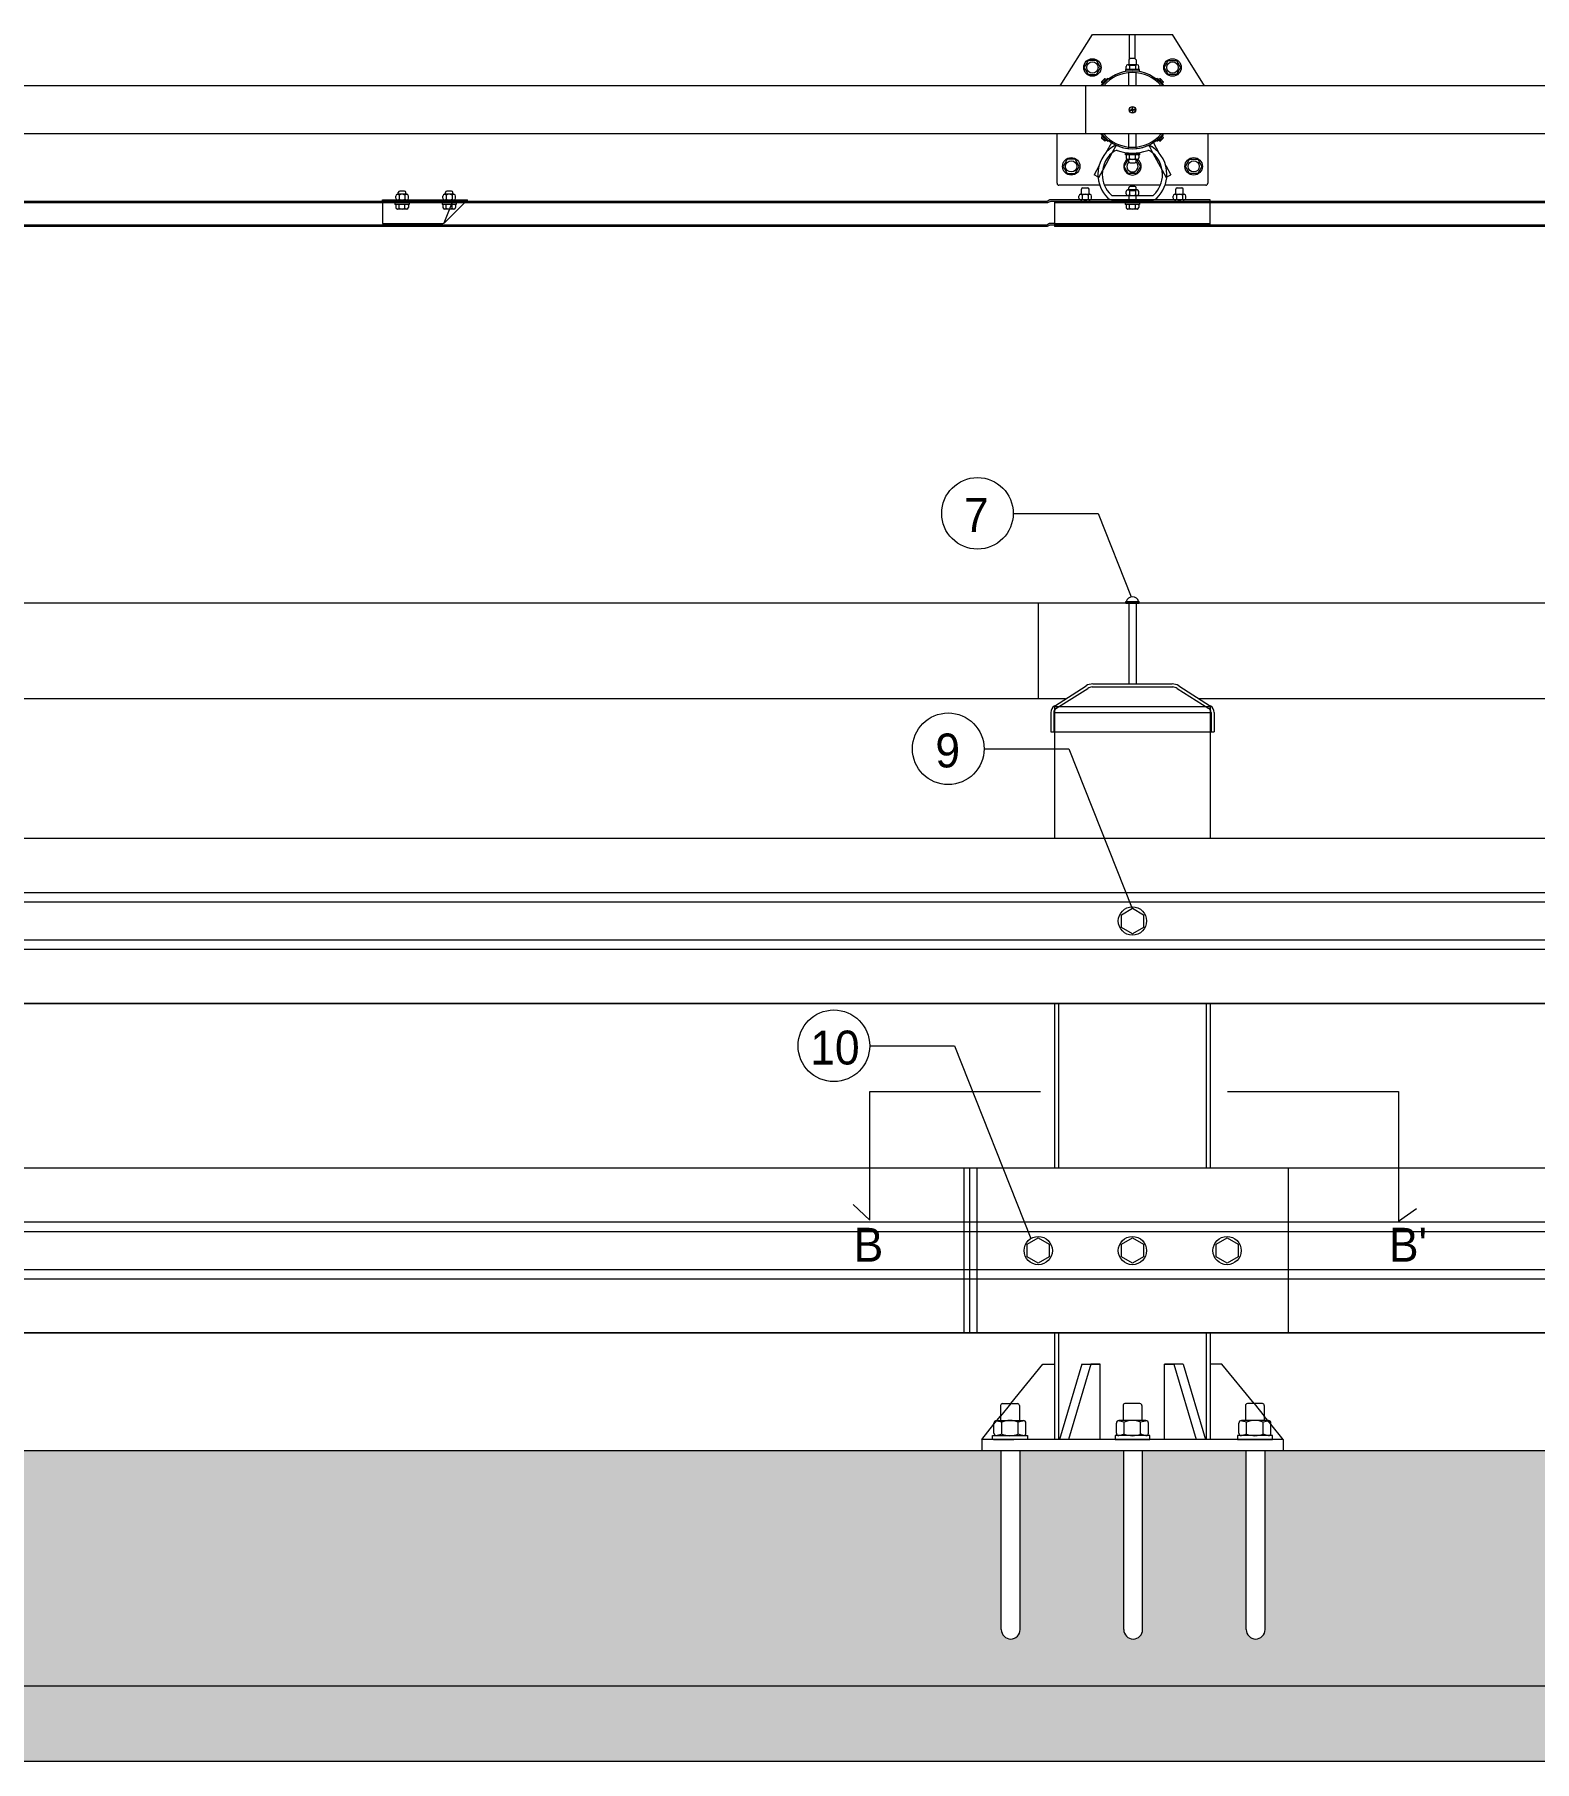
# Model space of a CAD drawing. Header units: millimetres. Extents: x 52484 to 62576, y 42216 to 49344.
# Drawn here: x 55668 to 57260, y 45560 to 47394 of the extents above; entities that cross this region are included whole.
import ezdxf

# ---------------------------------------------------------------- set-up
doc = ezdxf.new("R2010")
doc.units = ezdxf.units.MM
doc.header["$MEASUREMENT"] = 0
doc.layers.get('0').update_dxf_attribs({"lineweight": 13})
doc.layers.add('CS-TABL-TEX2', color=7, linetype='Continuous')
for name, color, linetype, lineweight in [('레일보강판', 7, 'Continuous', 13), ('숨은선', 252, 'Continuous', 9), ('지시선', 1, 'Continuous', 9)]:
    doc.layers.add(name, color=color, linetype=linetype, lineweight=lineweight)
doc.styles.add('T25', font='')
doc.styles.get('T25').set_extended_font_data('Dotum')

msp = doc.modelspace()

# ---------------------------------------------------------------- hatches: boundary and pattern name
at = {"layer": '숨은선'}
h = msp.add_hatch(dxfattribs=at)
h.set_pattern_fill('AR-CONC', color=256, scale=30, style=0)
h.set_pattern_definition([(50, (984.88, 24472.34), (215.17805, -18.82564), [22.5, -247.5]), (355, (984.88, 24472.34), (-41.6254, 225.65764), [18, -198]), (100.45144, (1002.82, 24470.77), (173.55265, 206.832), [19.12206, -210.3426]), (46.1842, (984.88, 24532.34), (320.1724, -49.6558), [33.75, -371.25]), (96.63564, (1011.57, 24528.2), (280.3986, 292.2356), [28.6831, -315.5141]), (351.18416, (984.9, 24532.34), (280.3986, 292.2356), [27, -297]), (21, (1014.88, 24517.34), (179.0721, -120.78567), [22.5, -247.5]), (326, (1014.88, 24517.34), (72.9946, 217.545), [18, -198]), (71.45144, (1029.8, 24507.27), (252.0667, 96.75935), [19.12206, -210.3426]), (37.5, (984.885, 24472.34), (3.64796, 99.86816), [0, -195.6, 0, -201, 0, -198.75]), (7.5, (984.88, 24472.34), (78.92086, 118.32351), [0, -114.6, 0, -191.1, 0, -75.75]), (327.5, (917.985, 24472.34), (160.14673, -6.76646), [0, -75, 0, -234, 0, -310.5]), (317.5, (887.98, 24472.34), (174.95585, 30.0315), [0, -97.5, 0, -155.4, 0, -220.5])])
edge = h.paths.add_edge_path()
edge.add_line((56356.5, 45889.8), (53974.4, 45889.8))
edge.add_line((53974.4, 45889.8), (53974.4, 45699.8))
edge.add_arc((53964.4, 45699.8), 10, 180, 360, ccw=False)
edge.add_line((53954.4, 45699.8), (53954.4, 45889.8))
edge.add_line((53954.4, 45889.8), (53844.4, 45889.8))
edge.add_line((53844.4, 45889.8), (53844.4, 45699.8))
edge.add_arc((53834.4, 45699.8), 10, 180, 360, ccw=False)
edge.add_line((53824.4, 45699.8), (53824.4, 45889.8))
edge.add_line((53824.4, 45889.8), (53714.4, 45889.8))
edge.add_line((53714.4, 45889.8), (53714.4, 45699.8))
edge.add_arc((53704.4, 45699.8), 10, 180, 360, ccw=False)
edge.add_line((53694.4, 45699.8), (53694.4, 45889.8))
edge.add_line((53694.4, 45889.8), (53484, 45889.8))
edge.add_line((53484, 45889.8), (53484, 45639.8))
edge.add_line((53484, 45639.8), (56356.5, 45639.8))
edge.add_line((56356.5, 45639.8), (56356.5, 45889.8))
edge = h.paths.add_edge_path()
edge.add_line((56694.4, 45889.8), (56356.5, 45889.8))
edge.add_line((56356.5, 45889.8), (56356.5, 45639.8))
edge.add_line((56356.5, 45639.8), (60534.5, 45639.8))
edge.add_line((60534.5, 45639.8), (60534.5, 45889.8))
edge.add_line((60534.5, 45889.8), (56974.4, 45889.8))
edge.add_line((56974.4, 45889.8), (56974.4, 45699.8))
edge.add_arc((56964.4, 45699.8), 10, 180, 360, ccw=False)
edge.add_line((56954.4, 45699.8), (56954.4, 45889.8))
edge.add_line((56954.4, 45889.8), (56844.4, 45889.8))
edge.add_line((56844.4, 45889.8), (56844.4, 45699.8))
edge.add_arc((56834.4, 45699.8), 10, 180, 360, ccw=False)
edge.add_line((56824.4, 45699.8), (56824.4, 45889.8))
edge.add_line((56824.4, 45889.8), (56714.4, 45889.8))
edge.add_line((56714.4, 45889.8), (56714.4, 45699.8))
edge.add_arc((56704.4, 45699.8), 10, 180, 360, ccw=False)
edge.add_line((56694.4, 45699.8), (56694.4, 45889.8))
h = msp.add_hatch(dxfattribs=at)
h.set_pattern_fill('ANSI36', color=256, scale=150, style=0)
h.set_pattern_definition([(45, (984.885, 24472.338), (9.943689, 36.4601934), [46.875, -9.375, 0, -9.375])])
h.paths.add_polyline_path([(60534.5, 45639.8), (56356.5, 45639.8), (56356.5, 45559.8), (60534.5, 45559.8)])
h.paths.add_polyline_path([(53484, 45639.8), (53484, 45559.8), (56356.5, 45559.8), (56356.5, 45639.8)])

# ---------------------------------------------------------------- linework, layer by layer
at = {"color": 7}
for p, q in [((56756.9, 47339.1, 0), (56791.1, 47393.7, 0)), ((56791.1, 47393.7, 0), (56876.1, 47393.7, 0)), ((56830.6, 47367.8, 0), (56830.6, 47393.7, 0)), ((56830.6, 47393.7, 0), (56836.6, 47393.7, 0)), ((56836.6, 47367.8, 0), (56836.6, 47393.7, 0)), ((56910.2, 47339.1, 0), (56876.1, 47393.7, 0)), ((56786.7, 47366.2, 0), (56782.4, 47358.7, 0)), ((56782.4, 47358.7, 0), (56786.7, 47351.2, 0)), ((56795.4, 47366.2, 0), (56786.7, 47366.2, 0)), ((56799.7, 47358.7, 0), (56795.4, 47366.2, 0)), ((56795.4, 47351.2, 0), (56799.7, 47358.7, 0)), ((56841.1, 47356.5, 0), (56826.1, 47356.5, 0)), ((56826.1, 47356.5, 0), (56826.1, 47355, 0)), ((56826.1, 47355, 0), (56841.1, 47355, 0)), ((56826.9, 47357.3, 0), (56826.9, 47359.7, 0)), ((56838.6, 47361.5, 0), (56828.7, 47361.5, 0)), ((56829.6, 47366.8, 0), (56831.1, 47368.3, 0)), ((56829.6, 47366.8, 0), (56829.6, 47361.5, 0)), ((56829.6, 47354.8, 0), (56829.6, 47355, 0)), ((56829.6, 47339.1, 0), (56829.6, 47353.2, 0)), ((56830.6, 47361.2, 0), (56836.6, 47361.2, 0)), ((56830.6, 47360.6, 0), (56830.6, 47356.5, 0)), ((56830.6, 47355, 0), (56836.6, 47355, 0)), ((56836.1, 47368.3, 0), (56831.1, 47368.3, 0)), ((56837.6, 47366.8, 0), (56836.1, 47368.3, 0)), ((56836.7, 47360.6, 0), (56836.7, 47356.5, 0)), ((56837.6, 47366.8, 0), (56837.6, 47361.5, 0)), ((56837.6, 47354.8, 0), (56837.6, 47355, 0)), ((56837.6, 47339.1, 0), (56837.6, 47353.2, 0)), ((56840.4, 47357.3, 0), (56840.4, 47359.7, 0)), ((56841.1, 47355, 0), (56841.1, 47356.5, 0)), ((56867.4, 47358.7, 0), (56871.7, 47366.2, 0)), ((56871.7, 47351.2, 0), (56867.4, 47358.7, 0)), ((56871.7, 47366.2, 0), (56880.4, 47366.2, 0)), ((56880.4, 47366.2, 0), (56884.7, 47358.7, 0)), ((56884.7, 47358.7, 0), (56880.4, 47351.2, 0)), ((56786.7, 47351.2, 0), (56795.4, 47351.2, 0)), ((56800.4, 47340, 0), (56801.2, 47339.4, 0)), ((56800.9, 47343.6, 0), (56803.8, 47346.6, 0)), ((56801.8, 47341.8, 0), (56800.9, 47342.8, 0)), ((56801.8, 47341.8, 0), (56805.7, 47345.6, 0)), ((56802.9, 47342.8, 0), (56801.8, 47344, 0)), ((56804.6, 47344.5, 0), (56803.5, 47345.7, 0)), ((56805.7, 47345.6, 0), (56804.7, 47346.6, 0)), ((56807.6, 47347, 0), (56808.2, 47346.2, 0)), ((56859.6, 47347, 0), (56859, 47346.2, 0)), ((56861.5, 47345.6, 0), (56862.5, 47346.6, 0)), ((56865.3, 47341.8, 0), (56861.5, 47345.6, 0)), ((56862.5, 47344.5, 0), (56863.7, 47345.7, 0)), ((56866.3, 47343.6, 0), (56863.3, 47346.6, 0)), ((56864.2, 47342.8, 0), (56865.4, 47344, 0)), ((56865.3, 47341.8, 0), (56866.3, 47342.8, 0)), ((56866.7, 47340, 0), (56865.9, 47339.4, 0)), ((56880.4, 47351.2, 0), (56871.7, 47351.2, 0)), ((56753.6, 47235.7, 0), (56753.6, 47288.3, 0)), ((56800.4, 47287.4, 0), (56801.2, 47288, 0)), ((56801.8, 47285.6, 0), (56800.9, 47284.6, 0)), ((56800.9, 47283.7, 0), (56803.8, 47280.8, 0)), ((56801.8, 47285.6, 0), (56805.7, 47281.8, 0)), ((56802.9, 47284.5, 0), (56801.8, 47283.4, 0)), ((56804.6, 47282.8, 0), (56803.5, 47281.7, 0)), ((56805.7, 47281.8, 0), (56804.7, 47280.8, 0)), ((56811.3, 47278.8, 0), (56805.5, 47268.2, 0)), ((56807.6, 47280.3, 0), (56808.2, 47281.1, 0)), ((56829.6, 47274.2, 0), (56829.6, 47288.3, 0)), ((56837.6, 47274.2, 0), (56837.6, 47288.3, 0)), ((56855.9, 47278.8, 0), (56861.6, 47268.2, 0)), ((56859.6, 47280.3, 0), (56859, 47281.1, 0)), ((56865.3, 47285.6, 0), (56861.5, 47281.8, 0)), ((56861.5, 47281.8, 0), (56862.5, 47280.8, 0)), ((56862.5, 47282.8, 0), (56863.7, 47281.7, 0)), ((56866.3, 47283.7, 0), (56863.3, 47280.8, 0)), ((56864.2, 47284.5, 0), (56865.4, 47283.4, 0)), ((56865.3, 47285.6, 0), (56866.3, 47284.6, 0)), ((56866.7, 47287.4, 0), (56865.9, 47288, 0)), ((56913.6, 47288.3, 0), (56913.6, 47235.7, 0)), ((56764.2, 47261.2, 0), (56759.9, 47253.7, 0)), ((56772.9, 47261.2, 0), (56764.2, 47261.2, 0)), ((56777.2, 47253.7, 0), (56772.9, 47261.2, 0)), ((56811.8, 47267.7, 0), (56802, 47249.7, 0)), ((56816.3, 47276.2, 0), (56815.9, 47275.5, 0)), ((56824.9, 47253.7, 0), (56829.2, 47261.1, 0)), ((56826.1, 47267.6, 0), (56841.1, 47267.6, 0)), ((56826.1, 47266.1, 0), (56826.1, 47267.6, 0)), ((56841.1, 47266.1, 0), (56826.1, 47266.1, 0)), ((56826.9, 47265.3, 0), (56826.9, 47262.9, 0)), ((56838.6, 47261.1, 0), (56828.7, 47261.1, 0)), ((56829.6, 47267.6, 0), (56829.6, 47267.8, 0)), ((56829.6, 47258.6, 0), (56829.6, 47261.1, 0)), ((56830.6, 47262, 0), (56830.6, 47266.1, 0)), ((56836.7, 47262, 0), (56836.7, 47266.1, 0)), ((56837.6, 47267.6, 0), (56837.6, 47267.8, 0)), ((56837.6, 47258.6, 0), (56837.6, 47261.1, 0)), ((56837.9, 47261.1, 0), (56842.2, 47253.7, 0)), ((56840.4, 47265.3, 0), (56840.4, 47262.9, 0)), ((56841.1, 47267.6, 0), (56841.1, 47266.1, 0)), ((56850.8, 47276.2, 0), (56851.2, 47275.5, 0)), ((56855.4, 47267.7, 0), (56865.2, 47249.7, 0)), ((56889.9, 47253.7, 0), (56894.2, 47261.2, 0)), ((56894.2, 47261.2, 0), (56902.9, 47261.2, 0)), ((56902.9, 47261.2, 0), (56907.2, 47253.7, 0)), ((56759.9, 47253.7, 0), (56764.2, 47246.2, 0)), ((56764.2, 47246.2, 0), (56772.9, 47246.2, 0)), ((56772.9, 47246.2, 0), (56777.2, 47253.7, 0)), ((56798.2, 47254.6, 0), (56792.8, 47244.8, 0)), ((56797, 47242.5, 0), (56792.8, 47244.8, 0)), ((56829.2, 47246.2, 0), (56824.9, 47253.7, 0)), ((56837.9, 47246.2, 0), (56829.2, 47246.2, 0)), ((56829.6, 47258.6, 0), (56831.1, 47257.1, 0)), ((56836.1, 47257.1, 0), (56831.1, 47257.1, 0)), ((56837.6, 47258.6, 0), (56836.1, 47257.1, 0)), ((56842.2, 47253.7, 0), (56837.9, 47246.2, 0)), ((56869, 47254.6, 0), (56874.3, 47244.8, 0)), ((56870.2, 47242.5, 0), (56874.3, 47244.8, 0)), ((56894.2, 47246.2, 0), (56889.9, 47253.7, 0)), ((56902.9, 47246.2, 0), (56894.2, 47246.2, 0)), ((56907.2, 47253.7, 0), (56902.9, 47246.2, 0)), ((56063.3, 47224, 0), (56053.4, 47224, 0)), ((56054.3, 47224, 0), (56054.3, 47226, 0)), ((56055.3, 47223.1, 0), (56055.3, 47218.8, 0)), ((56060.8, 47227.5, 0), (56055.8, 47227.5, 0)), ((56061.4, 47223.1, 0), (56061.4, 47218.8, 0)), ((56062.3, 47224, 0), (56062.3, 47226, 0)), ((56113.3, 47224, 0), (56103.4, 47224, 0)), ((56104.3, 47224, 0), (56104.3, 47226, 0)), ((56105.3, 47223.1, 0), (56105.3, 47218.8, 0)), ((56110.8, 47227.5, 0), (56105.8, 47227.5, 0)), ((56111.4, 47223.1, 0), (56111.4, 47218.8, 0)), ((56112.3, 47224, 0), (56112.3, 47226, 0)), ((56798.8, 47233.7, 0), (56755.6, 47233.7, 0)), ((56863.2, 47233.7, 0), (56803.9, 47233.7, 0)), ((56826.8, 47224.5, 0), (56826.8, 47226.9, 0)), ((56838.5, 47228.7, 0), (56828.6, 47228.7, 0)), ((56829.6, 47228.7, 0), (56829.6, 47230.8, 0)), ((56830.5, 47228.2, 0), (56836.5, 47228.2, 0)), ((56830.5, 47227.8, 0), (56830.5, 47223.6, 0)), ((56836.1, 47232.3, 0), (56831.1, 47232.3, 0)), ((56836.7, 47227.8, 0), (56836.7, 47223.6, 0)), ((56837.6, 47228.7, 0), (56837.6, 47230.8, 0)), ((56840.3, 47224.5, 0), (56840.3, 47226.9, 0)), ((56911.6, 47233.7, 0), (56868.3, 47233.7, 0)), ((56051.6, 47219.8, 0), (56051.6, 47222.2, 0)), ((56065.1, 47219.8, 0), (56065.1, 47222.2, 0)), ((56101.6, 47219.8, 0), (56101.6, 47222.2, 0)), ((56115.1, 47219.8, 0), (56115.1, 47222.2, 0))]:
    msp.add_line(p, q, dxfattribs=at)
for p, q in [((59884.7, 47339.1, 0), (53782.5, 47339.1, 0)), ((56783.6, 47339.1, 0), (56783.6, 47288.3, 0)), ((59884.7, 47288.3, 0), (53782.5, 47288.3, 0)), ((56778.6, 47224, 0), (56788.5, 47224, 0)), ((56779.5, 47224, 0), (56779.5, 47229.3, 0)), ((56780.4, 47223.1, 0), (56780.4, 47218.8, 0)), ((56781, 47230.8, 0), (56786, 47230.8, 0)), ((56786.6, 47223.1, 0), (56786.6, 47218.8, 0)), ((56787.5, 47224, 0), (56787.5, 47229.3, 0)), ((56878.6, 47224, 0), (56888.5, 47224, 0)), ((56879.5, 47224, 0), (56879.5, 47229.3, 0)), ((56880.4, 47223.1, 0), (56880.4, 47218.8, 0)), ((56881, 47230.8, 0), (56886, 47230.8, 0)), ((56886.6, 47223.1, 0), (56886.6, 47218.8, 0)), ((56887.5, 47224, 0), (56887.5, 47229.3, 0)), ((56743, 47216.4, 0), (53924, 47216.4, 0)), ((56037.7, 47218, 0), (56127.7, 47218, 0)), ((56037.7, 47216.4, 0), (56037.7, 47218, 0)), ((56037.7, 47216.4, 0), (56127.7, 47216.4, 0)), ((56127.7, 47216.4, 0), (56127.7, 47218, 0)), ((56746, 47218, 0), (56743, 47216.4, 0)), ((56916, 47218, 0), (56746, 47218, 0)), ((59743, 47216.4, 0), (56751, 47216.4, 0)), ((56751, 47216.4, 0), (56751, 47189.8, 0)), ((56776.8, 47219.8, 0), (56776.8, 47222.2, 0)), ((56790.3, 47219.8, 0), (56790.3, 47222.2, 0)), ((56812.6, 47222.7, 0), (56854.5, 47222.7, 0)), ((56812.6, 47218, 0), (56854.5, 47218, 0)), ((56876.8, 47219.8, 0), (56876.8, 47222.2, 0)), ((56890.3, 47219.8, 0), (56890.3, 47222.2, 0)), ((56916, 47216.4, 0), (56916, 47218, 0)), ((56743, 47189.8, 0), (53924, 47189.8, 0)), ((56746, 47191.4, 0), (56743, 47189.8, 0)), ((56751, 47191.4, 0), (56746, 47191.4, 0)), ((59743, 47189.8, 0), (56751, 47189.8, 0)), ((60534.5, 46789.8, 0), (53731.3, 46789.8, 0)), ((56733.6, 46789.8, 0), (56733.6, 46688.2, 0)), ((56750.7, 46680.6, 0), (56784.4, 46702, 0)), ((56791.5, 46704.1, 0), (56875.7, 46704.1, 0)), ((56882.8, 46702, 0), (56916.5, 46680.6, 0)), ((56762.6, 46688.2, 0), (53904.6, 46688.2, 0)), ((56746.9, 46673.7, 0), (56746.9, 46653.2, 0)), ((60534.5, 46688.2, 0), (56904.6, 46688.2, 0)), ((56920.3, 46673.7, 0), (56920.3, 46653.2, 0)), ((56751, 46669.8, 0), (56751, 46539.8, 0)), ((56916.2, 46669.8, 0), (56916.2, 46539.8, 0)), ((56746.9, 46653.2, 0), (56920.3, 46653.2, 0)), ((56916.2, 46651.7, 0), (56916.2, 46539.8, 0)), ((56751, 46613, 0), (56751, 46539.8, 0)), ((60506.8, 46539.8, 0), (53748.6, 46539.8, 0)), ((56821.9, 46459, 0), (56833.6, 46465.8, 0)), ((56821.9, 46445.5, 0), (56821.9, 46459, 0)), ((56833.6, 46465.8, 0), (56845.3, 46459, 0)), ((56845.3, 46459, 0), (56845.3, 46445.5, 0)), ((56833.6, 46438.8, 0), (56821.9, 46445.5, 0)), ((56845.3, 46445.5, 0), (56833.6, 46438.8, 0)), ((60550.4, 46364.8, 0), (53763.7, 46364.8, 0)), ((56751, 46364.8, 0), (56751, 46189.8, 0)), ((56916.2, 46364.8, 0), (56916.2, 46189.8, 0)), ((60496.8, 46189.8, 0), (53748.6, 46189.8, 0)), ((56654.6, 46189.8, 0), (56654.6, 46014.8, 0)), ((56660.6, 46189.8, 0), (56660.6, 46014.8, 0)), ((56668.6, 46189.8, 0), (56668.6, 46014.8, 0)), ((56721.9, 46109, 0), (56733.6, 46115.8, 0)), ((56721.9, 46095.5, 0), (56721.9, 46109, 0)), ((56733.6, 46115.8, 0), (56745.3, 46109, 0)), ((56745.3, 46109, 0), (56745.3, 46095.5, 0)), ((56821.9, 46109, 0), (56833.6, 46115.8, 0)), ((56821.9, 46095.5, 0), (56821.9, 46109, 0)), ((56833.6, 46115.8, 0), (56845.3, 46109, 0)), ((56845.3, 46109, 0), (56845.3, 46095.5, 0)), ((56922.3, 46109, 0), (56934, 46115.8, 0)), ((56922.3, 46109, 0), (56934, 46115.8, 0)), ((56922.3, 46095.5, 0), (56922.3, 46109, 0)), ((56922.3, 46095.5, 0), (56922.3, 46109, 0)), ((56934, 46115.8, 0), (56945.7, 46109, 0)), ((56934, 46115.8, 0), (56945.7, 46109, 0)), ((56945.7, 46109, 0), (56945.7, 46095.5, 0)), ((56945.7, 46109, 0), (56945.7, 46095.5, 0)), ((56733.6, 46088.8, 0), (56721.9, 46095.5, 0)), ((56745.3, 46095.5, 0), (56733.6, 46088.8, 0)), ((56833.6, 46088.8, 0), (56821.9, 46095.5, 0)), ((56845.3, 46095.5, 0), (56833.6, 46088.8, 0)), ((56934, 46088.8, 0), (56922.3, 46095.5, 0)), ((56934, 46088.8, 0), (56922.3, 46095.5, 0)), ((56945.7, 46095.5, 0), (56934, 46088.8, 0)), ((56945.7, 46095.5, 0), (56934, 46088.8, 0)), ((60534.5, 46014.8, 0), (53763.7, 46014.8, 0)), ((56751, 46014.8, 0), (56751, 45901.8, 0)), ((56916.2, 46014.8, 0), (56916.2, 45901.8, 0)), ((56704.5, 45939.8, 0), (56738.6, 45981.8, 0)), ((56738.6, 45981.8, 0), (56750.8, 45981.8, 0)), ((56779.8, 45981.8, 0), (56756.1, 45901.8, 0)), ((56789.5, 45981.8, 0), (56765.9, 45901.8, 0)), ((56779.8, 45981.8, 0), (56799.5, 45981.8, 0)), ((56799.5, 45981.8, 0), (56789.5, 45981.8, 0)), ((56799.5, 45901.8, 0), (56799.5, 45981.8, 0)), ((56867.7, 45901.8, 0), (56867.7, 45981.8, 0)), ((56887.4, 45981.8, 0), (56867.7, 45981.8, 0)), ((56867.7, 45981.8, 0), (56877.7, 45981.8, 0)), ((56877.7, 45981.8, 0), (56901.3, 45901.8, 0)), ((56887.4, 45981.8, 0), (56911, 45901.8, 0)), ((56928.6, 45981.8, 0), (56916.4, 45981.8, 0)), ((56962.7, 45939.8, 0), (56928.6, 45981.8, 0)), ((56695.6, 45939.8, 0), (56711.6, 45939.8, 0)), ((56841.6, 45939.8, 0), (56825.6, 45939.8, 0)), ((56971.6, 45939.8, 0), (56955.6, 45939.8, 0)), ((56689.3, 45921.8, 0), (56717.9, 45921.8, 0)), ((56689.8, 45921.8, 0), (56693.6, 45926.4, 0)), ((56693.6, 45937.8, 0), (56693.6, 45921.8, 0)), ((56713.6, 45937.8, 0), (56713.6, 45921.8, 0)), ((56847.9, 45921.8, 0), (56819.3, 45921.8, 0)), ((56823.6, 45937.8, 0), (56823.6, 45921.8, 0)), ((56843.6, 45937.8, 0), (56843.6, 45921.8, 0)), ((56977.9, 45921.8, 0), (56949.3, 45921.8, 0)), ((56953.6, 45937.8, 0), (56953.6, 45921.8, 0)), ((56973.6, 45937.8, 0), (56973.6, 45921.8, 0)), ((56977.3, 45921.8, 0), (56973.6, 45926.4, 0)), ((56673.6, 45901.8, 0), (56686.6, 45917.8, 0)), ((56685.1, 45905.8, 0), (56722.1, 45905.8, 0)), ((56685.1, 45901.8, 0), (56685.1, 45905.8, 0)), ((56686.6, 45908.5, 0), (56686.6, 45919.1, 0)), ((56694.8, 45907.6, 0), (56694.8, 45920, 0)), ((56712.3, 45907.6, 0), (56712.3, 45920, 0)), ((56720.6, 45908.5, 0), (56720.6, 45919.1, 0)), ((56722.1, 45905.8, 0), (56722.1, 45901.8, 0)), ((56852.1, 45905.8, 0), (56815.1, 45905.8, 0)), ((56815.1, 45905.8, 0), (56815.1, 45901.8, 0)), ((56816.6, 45908.5, 0), (56816.6, 45919.1, 0)), ((56824.8, 45907.6, 0), (56824.8, 45920, 0)), ((56842.3, 45907.6, 0), (56842.3, 45920, 0)), ((56850.6, 45908.5, 0), (56850.6, 45919.1, 0)), ((56852.1, 45901.8, 0), (56852.1, 45905.8, 0)), ((56982.1, 45905.8, 0), (56945.1, 45905.8, 0)), ((56945.1, 45905.8, 0), (56945.1, 45901.8, 0)), ((56946.6, 45908.5, 0), (56946.6, 45919.1, 0)), ((56954.8, 45907.6, 0), (56954.8, 45920, 0)), ((56972.3, 45907.6, 0), (56972.3, 45920, 0)), ((56980.6, 45908.5, 0), (56980.6, 45919.1, 0)), ((56993.6, 45901.8, 0), (56980.6, 45917.8, 0)), ((56982.1, 45901.8, 0), (56982.1, 45905.8, 0)), ((60534.5, 45889.8, 0), (53484, 45889.8, 0)), ((56993.6, 45901.8, 0), (56673.6, 45901.8, 0)), ((56673.6, 45901.8, 0), (56673.6, 45889.8, 0)), ((56722.1, 45901.8, 0), (56685.1, 45901.8, 0)), ((56686.2, 45901.8, 0), (56707.8, 45901.8, 0)), ((56686.2, 45901.8, 0), (56707.8, 45901.8, 0)), ((56686.2, 45901.8, 0), (56707.8, 45901.8, 0)), ((56694.4, 45699.8, 0), (56694.4, 45889.8, 0)), ((56714.4, 45699.8, 0), (56714.4, 45889.8, 0)), ((56815.1, 45901.8, 0), (56852.1, 45901.8, 0)), ((56824.4, 45699.8, 0), (56824.4, 45889.8, 0)), ((56851, 45901.8, 0), (56829.4, 45901.8, 0)), ((56851, 45901.8, 0), (56829.4, 45901.8, 0)), ((56851, 45901.8, 0), (56829.4, 45901.8, 0)), ((56844.4, 45699.8, 0), (56844.4, 45889.8, 0)), ((56945.1, 45901.8, 0), (56982.1, 45901.8, 0)), ((56954.4, 45699.8, 0), (56954.4, 45889.8, 0)), ((56981, 45901.8, 0), (56959.4, 45901.8, 0)), ((56981, 45901.8, 0), (56959.4, 45901.8, 0)), ((56981, 45901.8, 0), (56959.4, 45901.8, 0)), ((56974.4, 45699.8, 0), (56974.4, 45889.8, 0)), ((56993.6, 45901.8, 0), (56993.6, 45889.8, 0)), ((60534.5, 45639.8, 0), (53484, 45639.8, 0)), ((60534.5, 45559.8, 0), (53484, 45559.8, 0))]:
    msp.add_line(p, q)
at = {"linetype": 'ByBlock'}
for p, q in [((56833.5, 47315, 0), (56833.5, 47317, 0)), ((56833.7, 47315, 0), (56833.7, 47317, 0)), ((56830.3, 47313.8, 0), (56832.2, 47313.8, 0)), ((56830.3, 47313.5, 0), (56832.2, 47313.5, 0)), ((56833.5, 47312.3, 0), (56833.5, 47310.4, 0)), ((56833.7, 47312.3, 0), (56833.7, 47310.4, 0)), ((56836.9, 47313.8, 0), (56834.9, 47313.8, 0)), ((56836.9, 47313.5, 0), (56834.9, 47313.5, 0))]:
    msp.add_line(p, q, dxfattribs=at)
at = {"color": 251}
for p, q in [((56815.9, 47275.5, 0), (56811.8, 47267.7, 0)), ((56851.2, 47275.5, 0), (56855.4, 47267.7, 0)), ((56797, 47242.5, 0), (56797.8, 47242, 0)), ((56797.8, 47242, 0), (56802, 47249.7, 0)), ((56865.2, 47249.7, 0), (56869.3, 47242, 0)), ((56870.2, 47242.5, 0), (56869.3, 47242, 0))]:
    msp.add_line(p, q, dxfattribs=at)
at = {"color": 8}
for p, q in [((56037.7, 47216.4, 0), (56037.7, 47193, 0)), ((56112.7, 47218, 0), (56102.8, 47193.2, 0)), ((56103.4, 47193.7, 0), (56126.1, 47216.4, 0)), ((56037.7, 47193, 0), (56101.6, 47193, 0))]:
    msp.add_line(p, q, dxfattribs=at)
at = {"color": 7}
for centre, radius in [((56791.1, 47358.7, 0), 9.25), ((56791.1, 47358.7, 0), 6), ((56876.1, 47358.7, 0), 9.25), ((56876.1, 47358.7, 0), 6), ((56768.6, 47253.7, 0), 9.25), ((56768.6, 47253.7, 0), 6), ((56898.6, 47253.7, 0), 9.25), ((56898.6, 47253.7, 0), 6)]:
    msp.add_circle(centre, radius, dxfattribs=at)
for centre, radius in [((56833.6, 47313.7, 0), 3.5), ((56833.6, 47313.7, 0), 3.31), ((56833.6, 46452.3, 0), 15), ((56733.6, 46102.3, 0), 15), ((56833.6, 46102.3, 0), 15), ((56934, 46102.3, 0), 15)]:
    msp.add_circle(centre, radius)
for centre, radius, start, end in [((56833.6, 47313.7, 0), 41.3, 37.9528, 142.0472), ((56833.6, 47313.7, 0), 39.7, 39.7768, 140.2232), ((56828.7, 47359.7, 0), 1.8, 90, 180), ((56828.7, 47357.3, 0), 1.8, 180, 206.3886), ((56828.1, 47357.7, 0), 3.75, 50.0886, 85.3485), ((56833.6, 47355.6, 0), 5.91, 58.4504, 121.5496), ((56839.1, 47357.7, 0), 3.75, 95.293, 129.9114), ((56838.6, 47359.7, 0), 1.8, 0, 90), ((56838.6, 47357.3, 0), 1.8, 333.6114, 0), ((56833.6, 47313.7, 0), 42.3, 127.9626, 141.5434), ((56803.3, 47339.8, 0), 4.38, 109.8191, 125.4443), ((56801.3, 47343.2, 0), 0.6, 134.7627, 224.7627), ((56803.8, 47343.7, 0), 2, 97.8928, 171.6326), ((56807.6, 47344.1, 0), 4.38, 144.0812, 159.7063), ((56804.3, 47346.1, 0), 0.6, 44.7627, 134.7627), ((56833.6, 47313.7, 0), 42.3, 38.4566, 52.0374), ((56862.9, 47346.1, 0), 0.6, 45.2373, 135.2373), ((56859.6, 47344.1, 0), 4.38, 20.2937, 35.9188), ((56863.4, 47343.7, 0), 2, 8.3674, 82.1072), ((56863.9, 47339.8, 0), 4.38, 54.5557, 70.1809), ((56865.9, 47343.2, 0), 0.6, 315.2373, 45.2373), ((56833.6, 47313.7, 0), 42.3, 218.4566, 232.0374), ((56801.3, 47284.2, 0), 0.6, 135.2373, 225.2373), ((56803.3, 47287.5, 0), 4.38, 234.5557, 250.1809), ((56833.6, 47313.7, 0), 41.3, 217.9528, 322.0472), ((56803.8, 47283.7, 0), 2, 188.3674, 262.1072), ((56833.6, 47313.7, 0), 39.7, 219.7768, 320.2232), ((56807.6, 47283.2, 0), 4.38, 200.2937, 215.9188), ((56804.3, 47281.2, 0), 0.6, 225.2373, 315.2373), ((56833.6, 47313.7, 0), 42.3, 307.9626, 321.5434), ((56862.9, 47281.2, 0), 0.6, 224.7627, 314.7627), ((56859.6, 47283.2, 0), 4.38, 324.0812, 339.7063), ((56863.4, 47283.7, 0), 2, 277.8928, 351.6326), ((56863.9, 47287.5, 0), 4.38, 289.8191, 305.4443), ((56865.9, 47284.2, 0), 0.6, 314.7627, 44.7627), ((56833.6, 47253.7, 0), 9.25, 125.6647, 54.185), ((56828.7, 47265.3, 0), 1.8, 153.6114, 180), ((56828.7, 47262.9, 0), 1.8, 180, 270), ((56828.1, 47264.9, 0), 3.75, 274.6515, 309.9114), ((56833.6, 47267, 0), 5.91, 238.4504, 301.5496), ((56839.1, 47264.9, 0), 3.75, 230.0886, 264.707), ((56838.6, 47262.9, 0), 1.8, 270, 0), ((56838.6, 47265.3, 0), 1.8, 0, 26.3886), ((56833.6, 47253.7, 0), 6, 128.5718, 51.4283), ((56053.4, 47222.2, 0), 1.8, 90, 180), ((56052.8, 47220.2, 0), 3.75, 50.0886, 85.0279), ((56055.8, 47226, 0), 1.5, 90, 180), ((56058.3, 47218.1, 0), 5.91, 58.4504, 121.5496), ((56060.8, 47226, 0), 1.5, 0, 90), ((56063.8, 47220.2, 0), 3.75, 94.9721, 129.9114), ((56063.3, 47222.2, 0), 1.8, 0, 90), ((56103.4, 47222.2, 0), 1.8, 90, 180), ((56102.8, 47220.2, 0), 3.75, 50.0886, 85.0279), ((56105.8, 47226, 0), 1.5, 90, 180), ((56108.3, 47218.1, 0), 5.91, 58.4504, 121.5496), ((56110.8, 47226, 0), 1.5, 0, 90), ((56113.8, 47220.2, 0), 3.75, 94.9721, 129.9114), ((56113.3, 47222.2, 0), 1.8, 0, 90), ((56755.6, 47235.7, 0), 2, 180, 270), ((56828.6, 47226.9, 0), 1.8, 90, 180), ((56828.6, 47224.5, 0), 1.81, 179.9449, 262.4314), ((56828.1, 47225, 0), 3.75, 50.0886, 85.0279), ((56828, 47226.5, 0), 3.77, 275.3415, 310.1988), ((56831.1, 47230.8, 0), 1.5, 90, 180), ((56833.6, 47222.8, 0), 5.91, 58.4504, 121.5496), ((56833.6, 47228.6, 0), 5.91, 238.4504, 301.5496), ((56836.1, 47230.8, 0), 1.5, 0, 90), ((56839.1, 47225, 0), 3.75, 94.9721, 129.9114), ((56839.1, 47226.5, 0), 3.77, 229.8012, 264.6585), ((56838.5, 47226.9, 0), 1.8, 0, 90), ((56838.5, 47224.5, 0), 1.81, 277.5686, 0.0551), ((56911.6, 47235.7, 0), 2, 270, 0), ((56053.4, 47219.8, 0), 1.81, 179.9449, 262.4314), ((56052.8, 47221.7, 0), 3.77, 275.3415, 310.1988), ((56053.4, 47219.8, 0), 1.8, 269.3487, 270), ((56058.3, 47223.9, 0), 5.91, 238.4504, 301.5496), ((56063.9, 47221.7, 0), 3.77, 229.8012, 264.6585), ((56063.3, 47219.8, 0), 1.81, 277.5686, 0.0551), ((56103.4, 47219.8, 0), 1.81, 179.9449, 262.4314), ((56102.8, 47221.7, 0), 3.77, 275.3415, 310.1988), ((56103.4, 47219.8, 0), 1.8, 269.3487, 270), ((56108.3, 47223.9, 0), 5.91, 238.4504, 301.5496), ((56113.9, 47221.7, 0), 3.77, 229.8012, 264.6585), ((56113.3, 47219.8, 0), 1.81, 277.5686, 0.0551), ((56828.6, 47224.5, 0), 1.8, 269.3487, 270)]:
    msp.add_arc(centre, radius, start, end, dxfattribs=at)
at = {"linetype": 'ByBlock'}
for centre, start, end in [((56832.2, 47315, 0), 270, 0), ((56834.9, 47315, 0), 180, 270), ((56832.2, 47312.3, 0), 0, 90), ((56834.9, 47312.3, 0), 90, 180)]:
    msp.add_arc(centre, 1.22, start, end, dxfattribs=at)
for centre, radius, start, end in [((56831.8, 47245.2, 0), 35, 123.6447, 180), ((56831.8, 47245.2, 0), 30.2, 123.6447, 180), ((56816.5, 47268.2, 0), 7.25, 69.3811, 123.6447), ((56816.5, 47268.2, 0), 2.5, 69.3811, 123.6447), ((56833.6, 47313.7, 0), 46, 249.3811, 290.6189), ((56833.6, 47313.7, 0), 41.3, 249.3811, 290.6189), ((56850.7, 47268.2, 0), 7.25, 56.3553, 110.6189), ((56850.7, 47268.2, 0), 2.5, 56.3553, 110.6189), ((56835.3, 47245.2, 0), 30.2, 0, 56.3553), ((56835.3, 47245.2, 0), 34.9, 360, 56.3553), ((56831.8, 47245.2, 0), 34.9, 180, 226.0724), ((56831.8, 47245.2, 0), 30.2, 180, 226.0724), ((56835.3, 47245.2, 0), 30.2, 313.9276, 0), ((56835.3, 47245.2, 0), 34.9, 313.9276, 0), ((56778.6, 47222.2, 0), 1.8, 90, 180), ((56778, 47220.2, 0), 3.75, 50.0886, 85.0279), ((56781, 47229.3, 0), 1.5, 90, 180), ((56783.5, 47218.1, 0), 5.91, 58.4504, 121.5496), ((56786, 47229.3, 0), 1.5, 0, 90), ((56789, 47220.2, 0), 3.75, 94.9721, 129.9114), ((56788.5, 47222.2, 0), 1.8, 0, 90), ((56812.6, 47225.2, 0), 2.5, 226.0724, 270), ((56854.5, 47225.2, 0), 2.5, 270, 313.9276), ((56878.6, 47222.2, 0), 1.8, 90, 180), ((56878, 47220.2, 0), 3.75, 50.0886, 85.0279), ((56881, 47229.3, 0), 1.5, 90, 180), ((56883.5, 47218.1, 0), 5.91, 58.4504, 121.5496), ((56886, 47229.3, 0), 1.5, 0, 90), ((56889, 47220.2, 0), 3.75, 94.9721, 129.9114), ((56888.5, 47222.2, 0), 1.8, 0, 90), ((56778.6, 47219.8, 0), 1.81, 179.9449, 262.4314), ((56778, 47221.7, 0), 3.77, 275.3415, 310.1988), ((56783.5, 47223.9, 0), 5.91, 238.4504, 301.5496), ((56789, 47221.7, 0), 3.77, 229.8012, 264.6585), ((56788.5, 47219.8, 0), 1.8, 270, 270.6513), ((56788.4, 47219.8, 0), 1.81, 277.5686, 0.0551), ((56812.6, 47225.2, 0), 7.25, 226.0724, 270), ((56854.5, 47225.2, 0), 7.25, 270, 313.9276), ((56878.6, 47219.8, 0), 1.81, 179.9449, 262.4314), ((56878, 47221.7, 0), 3.77, 275.3415, 310.1988), ((56883.5, 47223.9, 0), 5.91, 238.4504, 301.5496), ((56889, 47221.7, 0), 3.77, 229.8012, 264.6585), ((56888.5, 47219.8, 0), 1.8, 270, 270.6513), ((56888.4, 47219.8, 0), 1.81, 277.5686, 0.0551), ((56791.5, 46690.9, 0), 13.2, 90, 122.4325), ((56875.7, 46690.9, 0), 13.2, 57.5675, 90), ((56755.1, 46673.7, 0), 8.2, 122.4325, 180), ((56912.1, 46673.7, 0), 8.2, 0, 57.5675), ((56695.6, 45937.8, 0), 2, 90, 180), ((56711.6, 45937.8, 0), 2, 0, 90), ((56825.6, 45937.8, 0), 2, 90, 180), ((56841.6, 45937.8, 0), 2, 0, 90), ((56955.6, 45937.8, 0), 2, 90, 180), ((56971.6, 45937.8, 0), 2, 0, 90), ((56689.3, 45919.1, 0), 2.7, 90, 180), ((56684.2, 45890.1, 0), 31.7, 70.4363, 82.7452), ((56703.6, 45899.6, 0), 22.2, 66.7511, 113.2489), ((56723, 45890.1, 0), 31.7, 97.2548, 109.5637), ((56717.9, 45919.1, 0), 2.7, 0, 90), ((56819.3, 45919.1, 0), 2.7, 90, 180), ((56814.2, 45890.1, 0), 31.7, 70.4363, 82.7452), ((56833.6, 45899.6, 0), 22.2, 66.7511, 113.2489), ((56853, 45890.1, 0), 31.7, 97.2548, 109.5637), ((56847.9, 45919.1, 0), 2.7, 0, 90), ((56949.3, 45919.1, 0), 2.7, 90, 180), ((56944.2, 45890.1, 0), 31.7, 70.4363, 82.7452), ((56963.6, 45899.6, 0), 22.2, 66.7511, 113.2489), ((56983, 45890.1, 0), 31.7, 97.2548, 109.5637), ((56977.9, 45919.1, 0), 2.7, 0, 90), ((56689.3, 45908.5, 0), 2.7, 180, 270), ((56684.2, 45937.5, 0), 31.7, 277.2548, 289.5637), ((56703.6, 45927.9, 0), 22.2, 246.7511, 293.2489), ((56723, 45937.5, 0), 31.7, 250.4363, 262.7452), ((56717.9, 45908.5, 0), 2.7, 270, 0), ((56819.3, 45908.5, 0), 2.7, 180, 270), ((56814.2, 45937.5, 0), 31.7, 277.2548, 289.5637), ((56833.6, 45927.9, 0), 22.2, 246.7511, 293.2489), ((56853, 45937.5, 0), 31.7, 250.4363, 262.7452), ((56847.9, 45908.5, 0), 2.7, 270, 0), ((56949.3, 45908.5, 0), 2.7, 180, 270), ((56944.2, 45937.5, 0), 31.7, 277.2548, 289.5637), ((56963.6, 45927.9, 0), 22.2, 246.7511, 293.2489), ((56983, 45937.5, 0), 31.7, 250.4363, 262.7452), ((56977.9, 45908.5, 0), 2.7, 270, 0), ((56704.4, 45699.8, 0), 10, 180, 0), ((56704.4, 45699.8, 0), 10, 270, 0), ((56834.4, 45699.8, 0), 10, 180, 0), ((56964.4, 45699.8, 0), 10, 180, 270), ((56964.4, 45699.8, 0), 10, 180, 0)]:
    msp.add_arc(centre, radius, start, end)
at = {"color": 8}
msp.add_arc((56101.6, 47195.5, 0), 2.5, 270, 315, dxfattribs=at)
at = {"layer": '레일보강판'}
msp.add_arc((56833.6, 46789.7, 0), 6.86, 15.7455, 164.2545, dxfattribs=at)
at = {"layer": '숨은선'}
for p, q in [((56743.5, 47214.8, 0), (53923.5, 47214.8, 0)), ((56050.8, 47214.8, 0), (56050.8, 47213.3, 0)), ((56065.8, 47213.3, 0), (56050.8, 47213.3, 0)), ((56051.6, 47212.5, 0), (56051.6, 47210.1, 0)), ((56063.3, 47208.3, 0), (56053.4, 47208.3, 0)), ((56055.3, 47209.1, 0), (56055.3, 47213.3, 0)), ((56061.4, 47209.1, 0), (56061.4, 47213.3, 0)), ((56065.1, 47212.5, 0), (56065.1, 47210.1, 0)), ((56065.8, 47214.8, 0), (56065.8, 47213.3, 0)), ((56100.8, 47214.8, 0), (56100.8, 47213.3, 0)), ((56115.8, 47213.3, 0), (56100.8, 47213.3, 0)), ((56101.6, 47212.5, 0), (56101.6, 47210.1, 0)), ((56113.3, 47208.3, 0), (56103.4, 47208.3, 0)), ((56105.3, 47209.1, 0), (56105.3, 47213.3, 0)), ((56111.4, 47209.1, 0), (56111.4, 47213.3, 0)), ((56115.1, 47212.5, 0), (56115.1, 47210.1, 0)), ((56115.8, 47214.8, 0), (56115.8, 47213.3, 0)), ((56746.5, 47216.4, 0), (56743.5, 47214.8, 0)), ((56751, 47216.4, 0), (56746.5, 47216.4, 0)), ((59743.4, 47214.8, 0), (56751, 47214.8, 0)), ((56826, 47214.8, 0), (56826, 47213.3, 0)), ((56841, 47213.3, 0), (56826, 47213.3, 0)), ((56826.8, 47212.5, 0), (56826.8, 47210.1, 0)), ((56838.5, 47208.3, 0), (56828.6, 47208.3, 0)), ((56829.6, 47222.7, 0), (56829.6, 47214.8, 0)), ((56830.5, 47209.1, 0), (56830.5, 47213.3, 0)), ((56836.7, 47209.1, 0), (56836.7, 47213.3, 0)), ((56837.6, 47214.8, 0), (56837.6, 47222.7, 0)), ((56840.3, 47212.5, 0), (56840.3, 47210.1, 0)), ((56841, 47214.8, 0), (56841, 47213.3, 0)), ((56916, 47191.4, 0), (56916, 47216.4, 0)), ((56742.6, 47191.4, 0), (53924.5, 47191.4, 0)), ((56745.6, 47193, 0), (56742.6, 47191.4, 0)), ((56751, 47193, 0), (56745.6, 47193, 0)), ((56751, 47193, 0), (56916, 47193, 0)), ((59742.5, 47191.4, 0), (56751, 47191.4, 0)), ((56829.6, 46789.8, 0), (56829.6, 46704.1, 0)), ((56837.6, 46789.8, 0), (56837.6, 46704.1, 0)), ((56752.4, 46677.9, 0), (56786.1, 46699.3, 0)), ((56790.7, 46700.8, 0), (56876.5, 46700.8, 0)), ((56881.1, 46699.3, 0), (56914.8, 46677.9, 0)), ((56750.1, 46673.7, 0), (56750.1, 46653.2, 0)), ((56750.1, 46673.7, 0), (56917.1, 46673.7, 0)), ((56916.2, 46679.8, 0), (56751, 46679.8, 0)), ((56751, 46679.8, 0), (56751, 46653.2, 0)), ((56916.2, 46679.8, 0), (56916.2, 46653.2, 0)), ((56917.1, 46673.7, 0), (56917.1, 46653.2, 0)), ((56755.2, 46364.8, 0), (56755.2, 46189.8, 0)), ((56912, 46364.8, 0), (56912, 46189.8, 0)), ((56999, 46189.8, 0), (56999, 46014.8, 0)), ((56755.2, 46014.8, 0), (56755.2, 45901.8, 0)), ((56912, 46014.8, 0), (56912, 45901.8, 0))]:
    msp.add_line(p, q, dxfattribs=at)
at = {"layer": '숨은선', "color": 0}
for p, q in [((56826.6, 46789.8, 0), (56826.6, 46791.6, 0)), ((56826.6, 46791.6, 0), (56840.6, 46791.6, 0)), ((56826.6, 46789.8, 0), (56840.6, 46789.8, 0)), ((56840.6, 46789.8, 0), (56840.6, 46791.6, 0))]:
    msp.add_line(p, q, dxfattribs=at)
at = {"layer": '숨은선', "color": 251}
for p, q in [((56704.5, 45939.8, 0), (56693.6, 45926.4, 0)), ((56962.7, 45939.8, 0), (56973.6, 45926.4, 0)), ((56686.6, 45917.8, 0), (56689.8, 45921.8, 0)), ((56980.6, 45917.8, 0), (56977.3, 45921.8, 0))]:
    msp.add_line(p, q, dxfattribs=at)
at = {"layer": '숨은선', "color": 0, "elevation": 0}
for points in [[(60534.5, 46539.8), (53749, 46539.8), (53669, 46573.8)], [(60534.5, 46482.3), (53999, 46482.3)], [(60534.5, 46472.3), (53999, 46472.3)], [(53999, 46432.3), (60534.5, 46432.3)], [(53999, 46422.3), (60534.5, 46422.3)], [(53669, 46330.8), (53748.9, 46364.8), (60550.4, 46364.8)], [(60496.8, 46189.8), (53749, 46189.8), (53669, 46223.8)], [(60479.2, 46132.3), (53999, 46132.3)], [(60476.1, 46122.3), (53999, 46122.3)], [(53999, 46082.3), (60534.5, 46082.3)], [(53999, 46072.3), (60534.5, 46072.3)], [(53669, 45980.8), (53748.9, 46014.8), (60534.5, 46014.8)]]:
    msp.add_lwpolyline(points, dxfattribs=at)
at = {"layer": '숨은선'}
for centre, radius, start, end in [((56053.4, 47212.5, 0), 1.8, 153.6114, 180), ((56053.4, 47210.1, 0), 1.8, 180, 270), ((56052.8, 47212, 0), 3.75, 274.6515, 309.9114), ((56058.3, 47214.2, 0), 5.91, 238.4504, 301.5496), ((56063.8, 47212, 0), 3.75, 230.0886, 264.707), ((56063.3, 47210.1, 0), 1.8, 270, 0), ((56063.3, 47212.5, 0), 1.8, 0, 26.3886), ((56103.4, 47212.5, 0), 1.8, 153.6114, 180), ((56103.4, 47210.1, 0), 1.8, 180, 270), ((56102.8, 47212, 0), 3.75, 274.6515, 309.9114), ((56108.3, 47214.2, 0), 5.91, 238.4504, 301.5496), ((56113.8, 47212, 0), 3.75, 230.0886, 264.707), ((56113.3, 47210.1, 0), 1.8, 270, 0), ((56113.3, 47212.5, 0), 1.8, 0, 26.3886), ((56828.6, 47212.5, 0), 1.8, 153.6114, 180), ((56828.6, 47210.1, 0), 1.8, 180, 270), ((56828.1, 47212, 0), 3.75, 274.6515, 309.9114), ((56833.6, 47214.2, 0), 5.91, 238.4504, 301.5496), ((56839.1, 47212, 0), 3.75, 230.0886, 264.707), ((56838.5, 47210.1, 0), 1.8, 270, 0), ((56838.5, 47212.5, 0), 1.8, 0, 26.3886), ((56791.5, 46690.9, 0), 10, 94.4703, 122.4325), ((56875.7, 46690.9, 0), 10, 57.5675, 85.5297), ((56755.1, 46673.7, 0), 5, 122.4325, 180), ((56912.1, 46673.7, 0), 5, 0, 57.5675)]:
    msp.add_arc(centre, radius, start, end, dxfattribs=at)
at = {"layer": '지시선'}
for p, q in [((56707.1, 46885.2, 0), (56797.1, 46885.2, 0)), ((56797.1, 46885.2, 0), (56832.3, 46796.5, 0)), ((56676, 46635.2, 0), (56766, 46635.2, 0)), ((56766, 46635.2, 0), (56833.4, 46465.7, 0)), ((56554.7, 46319.8, 0), (56644.6, 46319.8, 0)), ((56644.6, 46319.8, 0), (56725.9, 46115.2, 0))]:
    msp.add_line(p, q, dxfattribs=at)
at = {"layer": '지시선', "elevation": 0}
for points in [[(56537.1, 46151.3), (56554.7, 46134.5), (56554.7, 46271.1), (56736.1, 46271.1)], [(56934.4, 46271.1), (57115.9, 46271.1), (57115.9, 46133.6), (57135.3, 46147.1)]]:
    msp.add_lwpolyline(points, dxfattribs=at)
at = {"layer": '지시선'}
for centre in [(56669.1, 46885.2, 0), (56638.1, 46635.2, 0), (56516.7, 46319.8, 0)]:
    msp.add_circle(centre, 38, dxfattribs=at)

# ---------------------------------------------------------------- texts
at = {"layer": 'CS-TABL-TEX2', "style": 'T25'}
for s, p in [('7', (56654.7, 46865.4, 0)), ('9', (56624.4, 46615.4, 0)), ('10', (56491.6, 46299.9, 0)), ('B', (56537.7, 46090.5, 0)), ("B'", (57105.9, 46090.5, 0))]:
    msp.add_text(s, height=36, dxfattribs=at).set_placement(p)

doc.saveas('drawing.dxf')
